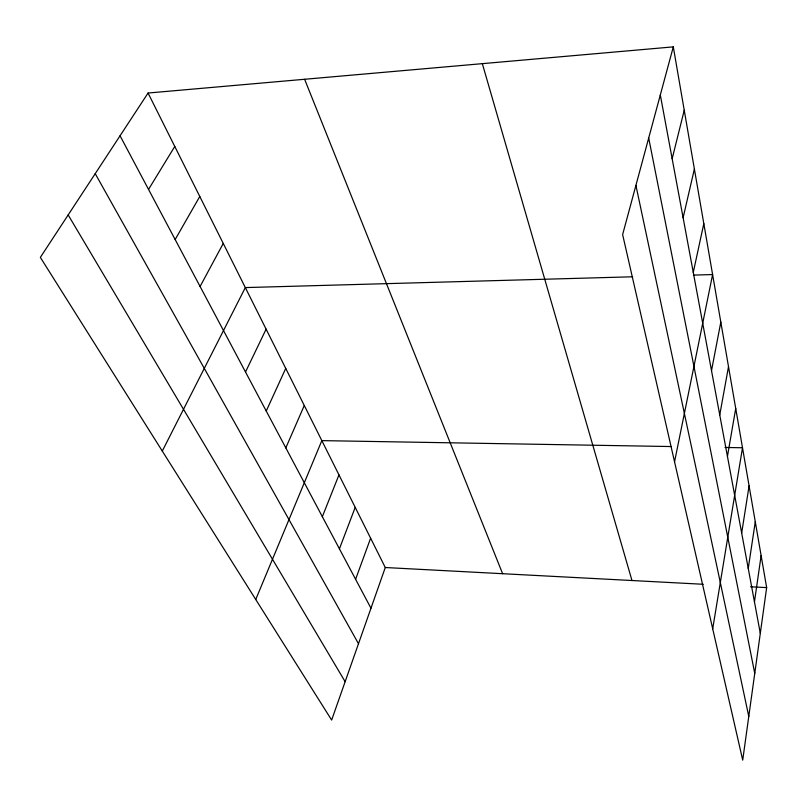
<?xml version="1.0" encoding="UTF-8"?>
<svg xmlns="http://www.w3.org/2000/svg" width="807" height="807" viewBox="0 0 807 807"><rect width="100%" height="100%" fill="white"/><g stroke="black" fill="none" stroke-linecap="round" stroke-linejoin="round"><path stroke-width="1.21" d="M673.3 46.867L766.65 587.617L742.712 760.133L622.631 234.585L673.3 46.867L148.064 93.037L40.35 257.393L331.647 720.066L385.282 567.523L148.064 93.037M754.454 601.851L761.122 555.609M748.25 568.461L755.281 521.746M741.673 533.034L749.088 485.864M712.702 628.804L742.501 447.764L725.019 447.461M727.44 456.419L735.722 408.463M719.743 414.939L728.509 366.671M711.512 370.645L720.812 322.124M674.551 461.796L712.601 274.562L693.818 275.086M693.263 272.403L703.815 223.64M683.115 217.719L694.383 169.016M672.16 158.747L684.235 110.256M355.594 579.305L370.625 538.208M339.414 548.831L355.211 507.371M322.346 516.692L338.97 474.889M255.738 599.5L321.832 440.622L671.333 446.553M285.809 447.905L304.279 405.507M266.239 411.045L285.739 368.416M245.499 372.007L266.118 329.165M162.288 451.063L245.328 287.585L632.607 276.791M200.086 286.495L223.257 243.442M175.159 239.538L199.783 196.484M148.538 189.413L174.766 146.46M385.282 567.523L703.25 584.278M750.51 586.77L766.65 587.617M68.171 214.944L345.134 681.693M95.226 173.666L358.49 643.704M120.051 135.778L370.968 608.236M304.622 79.278L502.62 573.706M482.334 63.652L631.982 580.526M635.916 185.388L748.775 716.434M648.697 138.017L754.747 673.371M660.318 94.974L760.305 633.354"/></g></svg>
